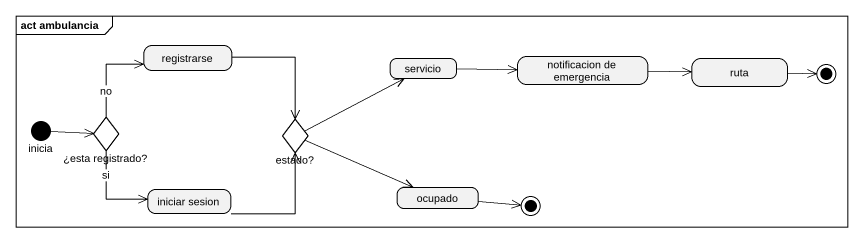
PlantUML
@startuml
mainframe act ambulancia
hide empty description
state registrarse
state servicio
state "notificacion de emergencia" as notificacion_de_emergencia
state ruta
state final1 <<end>>
state inicia <<start>>
state "¿esta registrado?" as esta_registrado <<choice>>
state "estado?" as estado <<choice>>
state "iniciar sesion" as iniciar_sesion
state ocupado
state final2 <<end>>
registrarse --> estado
servicio -right-> notificacion_de_emergencia
notificacion_de_emergencia -right-> ruta
ruta -right-> final1
inicia -right-> esta_registrado
esta_registrado -up-> registrarse : no
esta_registrado --> iniciar_sesion : si
estado -right-> servicio
estado -right-> ocupado
iniciar_sesion -up-> estado
ocupado -right-> final2
@enduml
